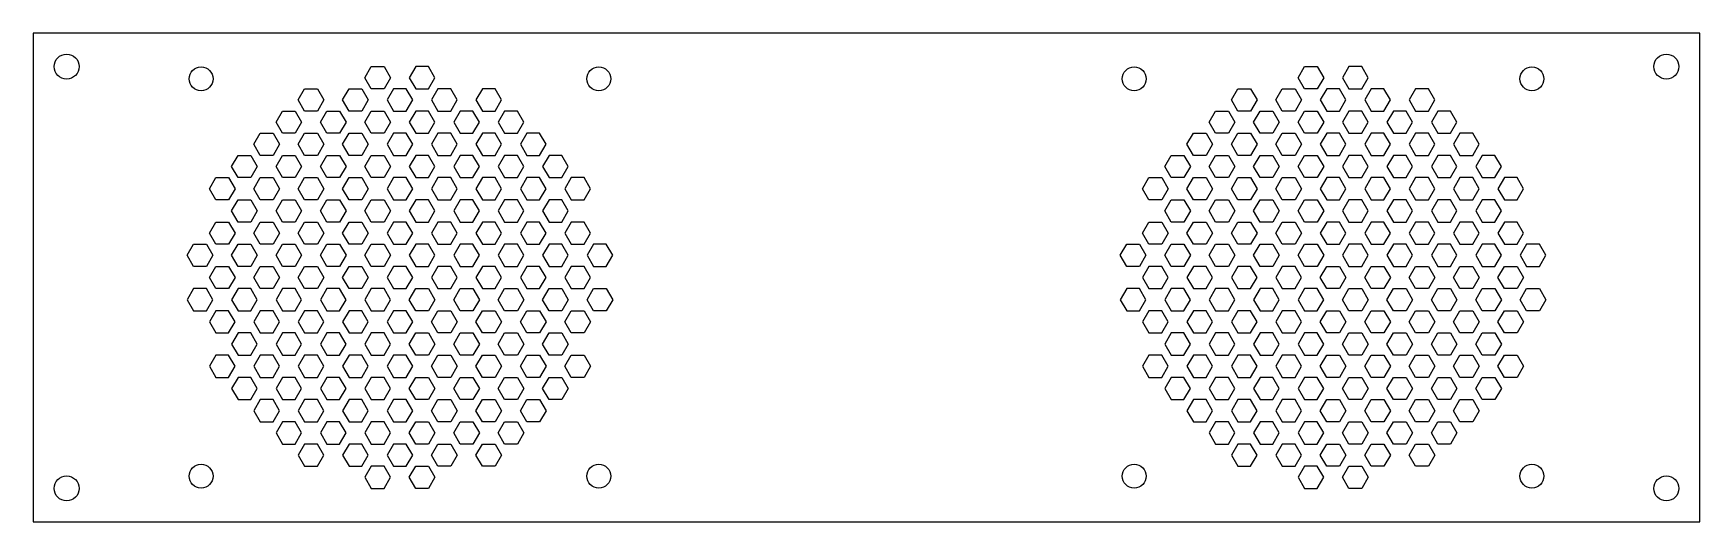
# Model space of a CAD drawing. Header units: millimetres. Extents: x 0 to 300, y 0 to 88.
import ezdxf

# ---------------------------------------------------------------- set-up
doc = ezdxf.new("R2010")
doc.units = ezdxf.units.MM

msp = doc.modelspace()

# ---------------------------------------------------------------- linework, layer by layer
at = {"color": 7, "linetype": 'Continuous', "lineweight": 25}
for p, q in [((0, 88), (0, 0)), ((300, 88), (0, 88)), ((300, 0), (300, 88)), ((59.69, 80), (60.85, 82)), ((60.85, 82), (63.15, 82)), ((63.15, 82), (64.31, 80)), ((68.85, 82), (67.69, 80)), ((71.15, 82), (68.85, 82)), ((72.31, 80), (71.15, 82)), ((227.69, 80), (228.85, 82)), ((228.85, 82), (231.15, 82)), ((231.15, 82), (232.31, 80)), ((236.85, 82), (235.69, 80)), ((239.15, 82), (236.85, 82)), ((240.31, 80), (239.15, 82)), ((47.69, 76), (48.85, 78)), ((48.85, 78), (51.15, 78)), ((51.15, 78), (52.31, 76)), ((55.69, 76), (56.85, 78)), ((56.85, 78), (59.15, 78)), ((59.15, 78), (60.31, 76)), ((60.85, 78), (59.69, 80)), ((63.15, 78), (60.85, 78)), ((64.31, 80), (63.15, 78)), ((64.85, 78), (63.69, 76)), ((67.15, 78), (64.85, 78)), ((68.31, 76), (67.15, 78)), ((67.69, 80), (68.85, 78)), ((68.85, 78), (71.15, 78)), ((71.15, 78), (72.31, 80)), ((72.85, 78), (71.69, 76)), ((75.15, 78), (72.85, 78)), ((76.31, 76), (75.15, 78)), ((80.85, 78), (79.69, 76)), ((83.15, 78), (80.85, 78)), ((84.31, 76), (83.15, 78)), ((215.69, 76), (216.85, 78)), ((216.85, 78), (219.15, 78)), ((219.15, 78), (220.31, 76)), ((223.69, 76), (224.85, 78)), ((224.85, 78), (227.15, 78)), ((227.15, 78), (228.31, 76)), ((228.85, 78), (227.69, 80)), ((231.15, 78), (228.85, 78)), ((232.31, 80), (231.15, 78)), ((232.85, 78), (231.69, 76)), ((235.15, 78), (232.85, 78)), ((236.31, 76), (235.15, 78)), ((235.69, 80), (236.85, 78)), ((236.85, 78), (239.15, 78)), ((239.15, 78), (240.31, 80)), ((240.85, 78), (239.69, 76)), ((243.15, 78), (240.85, 78)), ((244.31, 76), (243.15, 78)), ((248.85, 78), (247.69, 76)), ((251.15, 78), (248.85, 78)), ((252.31, 76), (251.15, 78)), ((48.85, 74), (47.69, 76)), ((52.31, 76), (51.15, 74)), ((56.85, 74), (55.69, 76)), ((60.31, 76), (59.15, 74)), ((63.69, 76), (64.85, 74)), ((67.15, 74), (68.31, 76)), ((71.69, 76), (72.85, 74)), ((75.15, 74), (76.31, 76)), ((79.69, 76), (80.85, 74)), ((83.15, 74), (84.31, 76)), ((216.85, 74), (215.69, 76)), ((220.31, 76), (219.15, 74)), ((224.85, 74), (223.69, 76)), ((228.31, 76), (227.15, 74)), ((231.69, 76), (232.85, 74)), ((235.15, 74), (236.31, 76)), ((239.69, 76), (240.85, 74)), ((243.15, 74), (244.31, 76)), ((247.69, 76), (248.85, 74)), ((251.15, 74), (252.31, 76)), ((43.69, 72), (44.85, 74)), ((44.85, 70), (43.69, 72)), ((44.85, 74), (47.15, 74)), ((47.15, 74), (48.31, 72)), ((48.31, 72), (47.15, 70)), ((51.15, 74), (48.85, 74)), ((51.69, 72), (52.85, 74)), ((52.85, 70), (51.69, 72)), ((52.85, 74), (55.15, 74)), ((55.15, 74), (56.31, 72)), ((56.31, 72), (55.15, 70)), ((59.15, 74), (56.85, 74)), ((59.69, 72), (60.85, 74)), ((60.85, 70), (59.69, 72)), ((60.85, 74), (63.15, 74)), ((63.15, 74), (64.31, 72)), ((64.31, 72), (63.15, 70)), ((64.85, 74), (67.15, 74)), ((68.85, 74), (67.69, 72)), ((67.69, 72), (68.85, 70)), ((71.15, 74), (68.85, 74)), ((72.31, 72), (71.15, 74)), ((71.15, 70), (72.31, 72)), ((72.85, 74), (75.15, 74)), ((76.85, 74), (75.69, 72)), ((75.69, 72), (76.85, 70)), ((79.15, 74), (76.85, 74)), ((80.31, 72), (79.15, 74)), ((79.15, 70), (80.31, 72)), ((80.85, 74), (83.15, 74)), ((84.85, 74), (83.69, 72)), ((83.69, 72), (84.85, 70)), ((87.15, 74), (84.85, 74)), ((88.31, 72), (87.15, 74)), ((87.15, 70), (88.31, 72)), ((211.69, 72), (212.85, 74)), ((212.85, 70), (211.69, 72)), ((212.85, 74), (215.15, 74)), ((215.15, 74), (216.31, 72)), ((216.31, 72), (215.15, 70)), ((219.15, 74), (216.85, 74)), ((219.69, 72), (220.85, 74)), ((220.85, 70), (219.69, 72)), ((220.85, 74), (223.15, 74)), ((223.15, 74), (224.31, 72)), ((224.31, 72), (223.15, 70)), ((227.15, 74), (224.85, 74)), ((227.69, 72), (228.85, 74)), ((228.85, 70), (227.69, 72)), ((228.85, 74), (231.15, 74)), ((231.15, 74), (232.31, 72)), ((232.31, 72), (231.15, 70)), ((232.85, 74), (235.15, 74)), ((236.85, 74), (235.69, 72)), ((235.69, 72), (236.85, 70)), ((239.15, 74), (236.85, 74)), ((240.31, 72), (239.15, 74)), ((239.15, 70), (240.31, 72)), ((240.85, 74), (243.15, 74)), ((244.85, 74), (243.69, 72)), ((243.69, 72), (244.85, 70)), ((247.15, 74), (244.85, 74)), ((248.31, 72), (247.15, 74)), ((247.15, 70), (248.31, 72)), ((248.85, 74), (251.15, 74)), ((252.85, 74), (251.69, 72)), ((251.69, 72), (252.85, 70)), ((255.15, 74), (252.85, 74)), ((256.31, 72), (255.15, 74)), ((255.15, 70), (256.31, 72)), ((39.69, 68), (40.85, 70)), ((40.85, 70), (43.15, 70)), ((43.15, 70), (44.31, 68)), ((47.15, 70), (44.85, 70)), ((47.69, 68), (48.85, 70)), ((48.85, 70), (51.15, 70)), ((51.15, 70), (52.31, 68)), ((55.15, 70), (52.85, 70)), ((55.69, 68), (56.85, 70)), ((56.85, 70), (59.15, 70)), ((59.15, 70), (60.31, 68)), ((63.15, 70), (60.85, 70)), ((64.85, 70), (63.69, 68)), ((67.15, 70), (64.85, 70)), ((68.31, 68), (67.15, 70)), ((68.85, 70), (71.15, 70)), ((72.85, 70), (71.69, 68)), ((75.15, 70), (72.85, 70)), ((76.31, 68), (75.15, 70)), ((76.85, 70), (79.15, 70)), ((80.85, 70), (79.69, 68)), ((83.15, 70), (80.85, 70)), ((84.31, 68), (83.15, 70)), ((84.85, 70), (87.15, 70)), ((88.85, 70), (87.69, 68)), ((91.15, 70), (88.85, 70)), ((92.31, 68), (91.15, 70)), ((207.69, 68), (208.85, 70)), ((208.85, 70), (211.15, 70)), ((211.15, 70), (212.31, 68)), ((215.15, 70), (212.85, 70)), ((215.69, 68), (216.85, 70)), ((216.85, 70), (219.15, 70)), ((219.15, 70), (220.31, 68)), ((223.15, 70), (220.85, 70)), ((223.69, 68), (224.85, 70)), ((224.85, 70), (227.15, 70)), ((227.15, 70), (228.31, 68)), ((231.15, 70), (228.85, 70)), ((232.85, 70), (231.69, 68)), ((235.15, 70), (232.85, 70)), ((236.31, 68), (235.15, 70)), ((236.85, 70), (239.15, 70)), ((240.85, 70), (239.69, 68)), ((243.15, 70), (240.85, 70)), ((244.31, 68), (243.15, 70)), ((244.85, 70), (247.15, 70)), ((248.85, 70), (247.69, 68)), ((251.15, 70), (248.85, 70)), ((252.31, 68), (251.15, 70)), ((252.85, 70), (255.15, 70)), ((256.85, 70), (255.69, 68)), ((259.15, 70), (256.85, 70)), ((260.31, 68), (259.15, 70)), ((35.69, 64), (36.85, 66)), ((36.85, 66), (39.15, 66)), ((39.15, 66), (40.31, 64)), ((40.85, 66), (39.69, 68)), ((43.15, 66), (40.85, 66)), ((44.31, 68), (43.15, 66)), ((43.69, 64), (44.85, 66)), ((44.85, 66), (47.15, 66)), ((47.15, 66), (48.31, 64)), ((48.85, 66), (47.69, 68)), ((51.15, 66), (48.85, 66)), ((52.31, 68), (51.15, 66)), ((51.69, 64), (52.85, 66)), ((52.85, 66), (55.15, 66)), ((55.15, 66), (56.31, 64)), ((56.85, 66), (55.69, 68)), ((59.15, 66), (56.85, 66)), ((60.31, 68), (59.15, 66)), ((59.69, 64), (60.85, 66)), ((60.85, 66), (63.15, 66)), ((63.15, 66), (64.31, 64)), ((63.69, 68), (64.85, 66)), ((64.85, 66), (67.15, 66)), ((67.15, 66), (68.31, 68)), ((68.85, 66), (67.69, 64)), ((71.15, 66), (68.85, 66)), ((72.31, 64), (71.15, 66)), ((71.69, 68), (72.85, 66)), ((72.85, 66), (75.15, 66)), ((75.15, 66), (76.31, 68)), ((76.85, 66), (75.69, 64)), ((79.15, 66), (76.85, 66)), ((80.31, 64), (79.15, 66)), ((79.69, 68), (80.85, 66)), ((80.85, 66), (83.15, 66)), ((83.15, 66), (84.31, 68)), ((84.85, 66), (83.69, 64)), ((87.15, 66), (84.85, 66)), ((88.31, 64), (87.15, 66)), ((87.69, 68), (88.85, 66)), ((88.85, 66), (91.15, 66)), ((91.15, 66), (92.31, 68)), ((92.85, 66), (91.69, 64)), ((95.15, 66), (92.85, 66)), ((96.31, 64), (95.15, 66)), ((203.69, 64), (204.85, 66)), ((204.85, 66), (207.15, 66)), ((207.15, 66), (208.31, 64)), ((208.85, 66), (207.69, 68)), ((211.15, 66), (208.85, 66)), ((212.31, 68), (211.15, 66)), ((211.69, 64), (212.85, 66)), ((212.85, 66), (215.15, 66)), ((215.15, 66), (216.31, 64)), ((216.85, 66), (215.69, 68)), ((219.15, 66), (216.85, 66)), ((220.31, 68), (219.15, 66)), ((219.69, 64), (220.85, 66)), ((220.85, 66), (223.15, 66)), ((223.15, 66), (224.31, 64)), ((224.85, 66), (223.69, 68)), ((227.15, 66), (224.85, 66)), ((228.31, 68), (227.15, 66)), ((227.69, 64), (228.85, 66)), ((228.85, 66), (231.15, 66)), ((231.15, 66), (232.31, 64)), ((231.69, 68), (232.85, 66)), ((232.85, 66), (235.15, 66)), ((235.15, 66), (236.31, 68)), ((236.85, 66), (235.69, 64)), ((239.15, 66), (236.85, 66)), ((240.31, 64), (239.15, 66)), ((239.69, 68), (240.85, 66)), ((240.85, 66), (243.15, 66)), ((243.15, 66), (244.31, 68)), ((244.85, 66), (243.69, 64)), ((247.15, 66), (244.85, 66)), ((248.31, 64), (247.15, 66)), ((247.69, 68), (248.85, 66)), ((248.85, 66), (251.15, 66)), ((251.15, 66), (252.31, 68)), ((252.85, 66), (251.69, 64)), ((255.15, 66), (252.85, 66)), ((256.31, 64), (255.15, 66)), ((255.69, 68), (256.85, 66)), ((256.85, 66), (259.15, 66)), ((259.15, 66), (260.31, 68)), ((260.85, 66), (259.69, 64)), ((263.15, 66), (260.85, 66)), ((264.31, 64), (263.15, 66)), ((36.85, 62), (35.69, 64)), ((40.31, 64), (39.15, 62)), ((44.85, 62), (43.69, 64)), ((48.31, 64), (47.15, 62)), ((52.85, 62), (51.69, 64)), ((56.31, 64), (55.15, 62)), ((60.85, 62), (59.69, 64)), ((64.31, 64), (63.15, 62)), ((67.69, 64), (68.85, 62)), ((71.15, 62), (72.31, 64)), ((75.69, 64), (76.85, 62)), ((79.15, 62), (80.31, 64)), ((83.69, 64), (84.85, 62)), ((87.15, 62), (88.31, 64)), ((91.69, 64), (92.85, 62)), ((95.15, 62), (96.31, 64)), ((204.85, 62), (203.69, 64)), ((208.31, 64), (207.15, 62)), ((212.85, 62), (211.69, 64)), ((216.31, 64), (215.15, 62)), ((220.85, 62), (219.69, 64)), ((224.31, 64), (223.15, 62)), ((228.85, 62), (227.69, 64)), ((232.31, 64), (231.15, 62)), ((235.69, 64), (236.85, 62)), ((239.15, 62), (240.31, 64)), ((243.69, 64), (244.85, 62)), ((247.15, 62), (248.31, 64)), ((251.69, 64), (252.85, 62)), ((255.15, 62), (256.31, 64)), ((259.69, 64), (260.85, 62)), ((263.15, 62), (264.31, 64)), ((31.69, 60), (32.85, 62)), ((32.85, 58), (31.69, 60)), ((32.85, 62), (35.15, 62)), ((35.15, 62), (36.31, 60)), ((36.31, 60), (35.15, 58)), ((39.15, 62), (36.85, 62)), ((39.69, 60), (40.85, 62)), ((40.85, 58), (39.69, 60)), ((40.85, 62), (43.15, 62)), ((43.15, 62), (44.31, 60)), ((44.31, 60), (43.15, 58)), ((47.15, 62), (44.85, 62)), ((47.69, 60), (48.85, 62)), ((48.85, 58), (47.69, 60)), ((48.85, 62), (51.15, 62)), ((51.15, 62), (52.31, 60)), ((52.31, 60), (51.15, 58)), ((55.15, 62), (52.85, 62)), ((55.69, 60), (56.85, 62)), ((56.85, 58), (55.69, 60)), ((56.85, 62), (59.15, 62)), ((59.15, 62), (60.31, 60)), ((60.31, 60), (59.15, 58)), ((63.15, 62), (60.85, 62)), ((64.85, 62), (63.69, 60)), ((63.69, 60), (64.85, 58)), ((67.15, 62), (64.85, 62)), ((68.31, 60), (67.15, 62)), ((67.15, 58), (68.31, 60)), ((68.85, 62), (71.15, 62)), ((72.85, 62), (71.69, 60)), ((71.69, 60), (72.85, 58)), ((75.15, 62), (72.85, 62)), ((76.31, 60), (75.15, 62)), ((75.15, 58), (76.31, 60)), ((76.85, 62), (79.15, 62)), ((80.85, 62), (79.69, 60)), ((79.69, 60), (80.85, 58)), ((83.15, 62), (80.85, 62)), ((84.31, 60), (83.15, 62)), ((83.15, 58), (84.31, 60)), ((84.85, 62), (87.15, 62)), ((88.85, 62), (87.69, 60)), ((87.69, 60), (88.85, 58)), ((91.15, 62), (88.85, 62)), ((92.31, 60), (91.15, 62)), ((91.15, 58), (92.31, 60)), ((92.85, 62), (95.15, 62)), ((96.85, 62), (95.69, 60)), ((95.69, 60), (96.85, 58)), ((99.15, 62), (96.85, 62)), ((100.31, 60), (99.15, 62)), ((99.15, 58), (100.31, 60)), ((199.69, 60), (200.85, 62)), ((200.85, 58), (199.69, 60)), ((200.85, 62), (203.15, 62)), ((203.15, 62), (204.31, 60)), ((204.31, 60), (203.15, 58)), ((207.15, 62), (204.85, 62)), ((207.69, 60), (208.85, 62)), ((208.85, 58), (207.69, 60)), ((208.85, 62), (211.15, 62)), ((211.15, 62), (212.31, 60)), ((212.31, 60), (211.15, 58)), ((215.15, 62), (212.85, 62)), ((215.69, 60), (216.85, 62)), ((216.85, 58), (215.69, 60)), ((216.85, 62), (219.15, 62)), ((219.15, 62), (220.31, 60)), ((220.31, 60), (219.15, 58)), ((223.15, 62), (220.85, 62)), ((223.69, 60), (224.85, 62)), ((224.85, 58), (223.69, 60)), ((224.85, 62), (227.15, 62)), ((227.15, 62), (228.31, 60)), ((228.31, 60), (227.15, 58)), ((231.15, 62), (228.85, 62)), ((232.85, 62), (231.69, 60)), ((231.69, 60), (232.85, 58)), ((235.15, 62), (232.85, 62)), ((236.31, 60), (235.15, 62)), ((235.15, 58), (236.31, 60)), ((236.85, 62), (239.15, 62)), ((240.85, 62), (239.69, 60)), ((239.69, 60), (240.85, 58)), ((243.15, 62), (240.85, 62)), ((244.31, 60), (243.15, 62)), ((243.15, 58), (244.31, 60)), ((244.85, 62), (247.15, 62)), ((248.85, 62), (247.69, 60)), ((247.69, 60), (248.85, 58)), ((251.15, 62), (248.85, 62)), ((252.31, 60), (251.15, 62)), ((251.15, 58), (252.31, 60)), ((252.85, 62), (255.15, 62)), ((256.85, 62), (255.69, 60)), ((255.69, 60), (256.85, 58)), ((259.15, 62), (256.85, 62)), ((260.31, 60), (259.15, 62)), ((259.15, 58), (260.31, 60)), ((260.85, 62), (263.15, 62)), ((264.85, 62), (263.69, 60)), ((263.69, 60), (264.85, 58)), ((267.15, 62), (264.85, 62)), ((268.31, 60), (267.15, 62)), ((267.15, 58), (268.31, 60)), ((35.15, 58), (32.85, 58)), ((35.69, 56), (36.85, 58)), ((36.85, 58), (39.15, 58)), ((39.15, 58), (40.31, 56)), ((43.15, 58), (40.85, 58)), ((43.69, 56), (44.85, 58)), ((44.85, 58), (47.15, 58)), ((47.15, 58), (48.31, 56)), ((51.15, 58), (48.85, 58)), ((51.69, 56), (52.85, 58)), ((52.85, 58), (55.15, 58)), ((55.15, 58), (56.31, 56)), ((59.15, 58), (56.85, 58)), ((59.69, 56), (60.85, 58)), ((60.85, 58), (63.15, 58)), ((63.15, 58), (64.31, 56)), ((64.85, 58), (67.15, 58)), ((68.85, 58), (67.69, 56)), ((71.15, 58), (68.85, 58)), ((72.31, 56), (71.15, 58)), ((72.85, 58), (75.15, 58)), ((76.85, 58), (75.69, 56)), ((79.15, 58), (76.85, 58)), ((80.31, 56), (79.15, 58)), ((80.85, 58), (83.15, 58)), ((84.85, 58), (83.69, 56)), ((87.15, 58), (84.85, 58)), ((88.31, 56), (87.15, 58)), ((88.85, 58), (91.15, 58)), ((92.85, 58), (91.69, 56)), ((95.15, 58), (92.85, 58)), ((96.31, 56), (95.15, 58)), ((96.85, 58), (99.15, 58)), ((203.15, 58), (200.85, 58)), ((203.69, 56), (204.85, 58)), ((204.85, 58), (207.15, 58)), ((207.15, 58), (208.31, 56)), ((211.15, 58), (208.85, 58)), ((211.69, 56), (212.85, 58)), ((212.85, 58), (215.15, 58)), ((215.15, 58), (216.31, 56)), ((219.15, 58), (216.85, 58)), ((219.69, 56), (220.85, 58)), ((220.85, 58), (223.15, 58)), ((223.15, 58), (224.31, 56)), ((227.15, 58), (224.85, 58)), ((227.69, 56), (228.85, 58)), ((228.85, 58), (231.15, 58)), ((231.15, 58), (232.31, 56)), ((232.85, 58), (235.15, 58)), ((236.85, 58), (235.69, 56)), ((239.15, 58), (236.85, 58)), ((240.31, 56), (239.15, 58)), ((240.85, 58), (243.15, 58)), ((244.85, 58), (243.69, 56)), ((247.15, 58), (244.85, 58)), ((248.31, 56), (247.15, 58)), ((248.85, 58), (251.15, 58)), ((252.85, 58), (251.69, 56)), ((255.15, 58), (252.85, 58)), ((256.31, 56), (255.15, 58)), ((256.85, 58), (259.15, 58)), ((260.85, 58), (259.69, 56)), ((263.15, 58), (260.85, 58)), ((264.31, 56), (263.15, 58)), ((264.85, 58), (267.15, 58)), ((31.69, 52), (32.85, 54)), ((32.85, 54), (35.15, 54)), ((35.15, 54), (36.31, 52)), ((36.85, 54), (35.69, 56)), ((39.15, 54), (36.85, 54)), ((40.31, 56), (39.15, 54)), ((39.69, 52), (40.85, 54)), ((40.85, 54), (43.15, 54)), ((43.15, 54), (44.31, 52)), ((44.85, 54), (43.69, 56)), ((47.15, 54), (44.85, 54)), ((48.31, 56), (47.15, 54)), ((47.69, 52), (48.85, 54)), ((48.85, 54), (51.15, 54)), ((51.15, 54), (52.31, 52)), ((52.85, 54), (51.69, 56)), ((55.15, 54), (52.85, 54)), ((56.31, 56), (55.15, 54)), ((55.69, 52), (56.85, 54)), ((56.85, 54), (59.15, 54)), ((59.15, 54), (60.31, 52)), ((60.85, 54), (59.69, 56)), ((63.15, 54), (60.85, 54)), ((64.31, 56), (63.15, 54)), ((64.85, 54), (63.69, 52)), ((67.15, 54), (64.85, 54)), ((68.31, 52), (67.15, 54)), ((67.69, 56), (68.85, 54)), ((68.85, 54), (71.15, 54)), ((71.15, 54), (72.31, 56)), ((72.85, 54), (71.69, 52)), ((75.15, 54), (72.85, 54)), ((76.31, 52), (75.15, 54)), ((75.69, 56), (76.85, 54)), ((76.85, 54), (79.15, 54)), ((79.15, 54), (80.31, 56)), ((80.85, 54), (79.69, 52)), ((83.15, 54), (80.85, 54)), ((84.31, 52), (83.15, 54)), ((83.69, 56), (84.85, 54)), ((84.85, 54), (87.15, 54)), ((87.15, 54), (88.31, 56)), ((88.85, 54), (87.69, 52)), ((91.15, 54), (88.85, 54)), ((92.31, 52), (91.15, 54)), ((91.69, 56), (92.85, 54)), ((92.85, 54), (95.15, 54)), ((95.15, 54), (96.31, 56)), ((96.85, 54), (95.69, 52)), ((99.15, 54), (96.85, 54)), ((100.31, 52), (99.15, 54)), ((199.69, 52), (200.85, 54)), ((200.85, 54), (203.15, 54)), ((203.15, 54), (204.31, 52)), ((204.85, 54), (203.69, 56)), ((207.15, 54), (204.85, 54)), ((208.31, 56), (207.15, 54)), ((207.69, 52), (208.85, 54)), ((208.85, 54), (211.15, 54)), ((211.15, 54), (212.31, 52)), ((212.85, 54), (211.69, 56)), ((215.15, 54), (212.85, 54)), ((216.31, 56), (215.15, 54)), ((215.69, 52), (216.85, 54)), ((216.85, 54), (219.15, 54)), ((219.15, 54), (220.31, 52)), ((220.85, 54), (219.69, 56)), ((223.15, 54), (220.85, 54)), ((224.31, 56), (223.15, 54)), ((223.69, 52), (224.85, 54)), ((224.85, 54), (227.15, 54)), ((227.15, 54), (228.31, 52)), ((228.85, 54), (227.69, 56)), ((231.15, 54), (228.85, 54)), ((232.31, 56), (231.15, 54)), ((232.85, 54), (231.69, 52)), ((235.15, 54), (232.85, 54)), ((236.31, 52), (235.15, 54)), ((235.69, 56), (236.85, 54)), ((236.85, 54), (239.15, 54)), ((239.15, 54), (240.31, 56)), ((240.85, 54), (239.69, 52)), ((243.15, 54), (240.85, 54)), ((244.31, 52), (243.15, 54)), ((243.69, 56), (244.85, 54)), ((244.85, 54), (247.15, 54)), ((247.15, 54), (248.31, 56)), ((248.85, 54), (247.69, 52)), ((251.15, 54), (248.85, 54)), ((252.31, 52), (251.15, 54)), ((251.69, 56), (252.85, 54)), ((252.85, 54), (255.15, 54)), ((255.15, 54), (256.31, 56)), ((256.85, 54), (255.69, 52)), ((259.15, 54), (256.85, 54)), ((260.31, 52), (259.15, 54)), ((259.69, 56), (260.85, 54)), ((260.85, 54), (263.15, 54)), ((263.15, 54), (264.31, 56)), ((264.85, 54), (263.69, 52)), ((267.15, 54), (264.85, 54)), ((268.31, 52), (267.15, 54)), ((32.85, 50), (31.69, 52)), ((36.31, 52), (35.15, 50)), ((40.85, 50), (39.69, 52)), ((44.31, 52), (43.15, 50)), ((48.85, 50), (47.69, 52)), ((52.31, 52), (51.15, 50)), ((56.85, 50), (55.69, 52)), ((60.31, 52), (59.15, 50)), ((63.69, 52), (64.85, 50)), ((67.15, 50), (68.31, 52)), ((71.69, 52), (72.85, 50)), ((75.15, 50), (76.31, 52)), ((79.69, 52), (80.85, 50)), ((83.15, 50), (84.31, 52)), ((87.69, 52), (88.85, 50)), ((91.15, 50), (92.31, 52)), ((95.69, 52), (96.85, 50)), ((99.15, 50), (100.31, 52)), ((200.85, 50), (199.69, 52)), ((204.31, 52), (203.15, 50)), ((208.85, 50), (207.69, 52)), ((212.31, 52), (211.15, 50)), ((216.85, 50), (215.69, 52)), ((220.31, 52), (219.15, 50)), ((224.85, 50), (223.69, 52)), ((228.31, 52), (227.15, 50)), ((231.69, 52), (232.85, 50)), ((235.15, 50), (236.31, 52)), ((239.69, 52), (240.85, 50)), ((243.15, 50), (244.31, 52)), ((247.69, 52), (248.85, 50)), ((251.15, 50), (252.31, 52)), ((255.69, 52), (256.85, 50)), ((259.15, 50), (260.31, 52)), ((263.69, 52), (264.85, 50)), ((267.15, 50), (268.31, 52)), ((27.69, 48), (28.85, 50)), ((28.85, 46), (27.69, 48)), ((28.85, 50), (31.15, 50)), ((31.15, 50), (32.31, 48)), ((32.31, 48), (31.15, 46)), ((35.15, 50), (32.85, 50)), ((35.69, 48), (36.85, 50)), ((36.85, 46), (35.69, 48)), ((36.85, 50), (39.15, 50)), ((39.15, 50), (40.31, 48)), ((40.31, 48), (39.15, 46)), ((43.15, 50), (40.85, 50)), ((43.69, 48), (44.85, 50)), ((44.85, 46), (43.69, 48)), ((44.85, 50), (47.15, 50)), ((47.15, 50), (48.31, 48)), ((48.31, 48), (47.15, 46)), ((51.15, 50), (48.85, 50)), ((51.69, 48), (52.85, 50)), ((52.85, 46), (51.69, 48)), ((52.85, 50), (55.15, 50)), ((55.15, 50), (56.31, 48)), ((56.31, 48), (55.15, 46)), ((59.15, 50), (56.85, 50)), ((59.69, 48), (60.85, 50)), ((60.85, 46), (59.69, 48)), ((60.85, 50), (63.15, 50)), ((63.15, 50), (64.31, 48)), ((64.31, 48), (63.15, 46)), ((64.85, 50), (67.15, 50)), ((68.85, 50), (67.69, 48)), ((67.69, 48), (68.85, 46)), ((71.15, 50), (68.85, 50)), ((72.31, 48), (71.15, 50)), ((71.15, 46), (72.31, 48)), ((72.85, 50), (75.15, 50)), ((76.85, 50), (75.69, 48)), ((75.69, 48), (76.85, 46)), ((79.15, 50), (76.85, 50)), ((80.31, 48), (79.15, 50)), ((79.15, 46), (80.31, 48)), ((80.85, 50), (83.15, 50)), ((84.85, 50), (83.69, 48)), ((83.69, 48), (84.85, 46)), ((87.15, 50), (84.85, 50)), ((88.31, 48), (87.15, 50)), ((87.15, 46), (88.31, 48)), ((88.85, 50), (91.15, 50)), ((92.85, 50), (91.69, 48)), ((91.69, 48), (92.85, 46)), ((95.15, 50), (92.85, 50)), ((96.31, 48), (95.15, 50)), ((95.15, 46), (96.31, 48)), ((96.85, 50), (99.15, 50)), ((100.85, 50), (99.69, 48)), ((99.69, 48), (100.85, 46)), ((103.15, 50), (100.85, 50)), ((104.31, 48), (103.15, 50)), ((103.15, 46), (104.31, 48)), ((195.69, 48), (196.85, 50)), ((196.85, 46), (195.69, 48)), ((196.85, 50), (199.15, 50)), ((199.15, 50), (200.31, 48)), ((200.31, 48), (199.15, 46)), ((203.15, 50), (200.85, 50)), ((203.69, 48), (204.85, 50)), ((204.85, 46), (203.69, 48)), ((204.85, 50), (207.15, 50)), ((207.15, 50), (208.31, 48)), ((208.31, 48), (207.15, 46)), ((211.15, 50), (208.85, 50)), ((211.69, 48), (212.85, 50)), ((212.85, 46), (211.69, 48)), ((212.85, 50), (215.15, 50)), ((215.15, 50), (216.31, 48)), ((216.31, 48), (215.15, 46)), ((219.15, 50), (216.85, 50)), ((219.69, 48), (220.85, 50)), ((220.85, 46), (219.69, 48)), ((220.85, 50), (223.15, 50)), ((223.15, 50), (224.31, 48)), ((224.31, 48), (223.15, 46)), ((227.15, 50), (224.85, 50)), ((227.69, 48), (228.85, 50)), ((228.85, 46), (227.69, 48)), ((228.85, 50), (231.15, 50)), ((231.15, 50), (232.31, 48)), ((232.31, 48), (231.15, 46)), ((232.85, 50), (235.15, 50)), ((236.85, 50), (235.69, 48)), ((235.69, 48), (236.85, 46)), ((239.15, 50), (236.85, 50)), ((240.31, 48), (239.15, 50)), ((239.15, 46), (240.31, 48)), ((240.85, 50), (243.15, 50)), ((244.85, 50), (243.69, 48)), ((243.69, 48), (244.85, 46)), ((247.15, 50), (244.85, 50)), ((248.31, 48), (247.15, 50)), ((247.15, 46), (248.31, 48)), ((248.85, 50), (251.15, 50)), ((252.85, 50), (251.69, 48)), ((251.69, 48), (252.85, 46)), ((255.15, 50), (252.85, 50)), ((256.31, 48), (255.15, 50)), ((255.15, 46), (256.31, 48)), ((256.85, 50), (259.15, 50)), ((260.85, 50), (259.69, 48)), ((259.69, 48), (260.85, 46)), ((263.15, 50), (260.85, 50)), ((264.31, 48), (263.15, 50)), ((263.15, 46), (264.31, 48)), ((264.85, 50), (267.15, 50)), ((268.85, 50), (267.69, 48)), ((267.69, 48), (268.85, 46)), ((271.15, 50), (268.85, 50)), ((272.31, 48), (271.15, 50)), ((271.15, 46), (272.31, 48)), ((31.15, 46), (28.85, 46)), ((31.69, 44), (32.85, 46)), ((32.85, 46), (35.15, 46)), ((35.15, 46), (36.31, 44)), ((39.15, 46), (36.85, 46)), ((39.69, 44), (40.85, 46)), ((40.85, 46), (43.15, 46)), ((43.15, 46), (44.31, 44)), ((47.15, 46), (44.85, 46)), ((47.69, 44), (48.85, 46)), ((48.85, 46), (51.15, 46)), ((51.15, 46), (52.31, 44)), ((55.15, 46), (52.85, 46)), ((55.69, 44), (56.85, 46)), ((56.85, 46), (59.15, 46)), ((59.15, 46), (60.31, 44)), ((63.15, 46), (60.85, 46)), ((64.85, 46), (63.69, 44)), ((67.15, 46), (64.85, 46)), ((68.31, 44), (67.15, 46)), ((68.85, 46), (71.15, 46)), ((72.85, 46), (71.69, 44)), ((75.15, 46), (72.85, 46)), ((76.31, 44), (75.15, 46)), ((76.85, 46), (79.15, 46)), ((80.85, 46), (79.69, 44)), ((83.15, 46), (80.85, 46)), ((84.31, 44), (83.15, 46)), ((84.85, 46), (87.15, 46)), ((88.85, 46), (87.69, 44)), ((91.15, 46), (88.85, 46)), ((92.31, 44), (91.15, 46)), ((92.85, 46), (95.15, 46)), ((96.85, 46), (95.69, 44)), ((99.15, 46), (96.85, 46)), ((100.31, 44), (99.15, 46)), ((100.85, 46), (103.15, 46)), ((199.15, 46), (196.85, 46)), ((200.85, 46), (199.69, 44)), ((203.15, 46), (200.85, 46)), ((204.31, 44), (203.15, 46)), ((207.15, 46), (204.85, 46)), ((208.85, 46), (207.69, 44)), ((211.15, 46), (208.85, 46)), ((212.31, 44), (211.15, 46)), ((215.15, 46), (212.85, 46)), ((216.85, 46), (215.69, 44)), ((219.15, 46), (216.85, 46)), ((220.31, 44), (219.15, 46)), ((223.15, 46), (220.85, 46)), ((224.85, 46), (223.69, 44)), ((227.15, 46), (224.85, 46)), ((228.31, 44), (227.15, 46)), ((231.15, 46), (228.85, 46)), ((231.69, 44), (232.85, 46)), ((232.85, 46), (235.15, 46)), ((235.15, 46), (236.31, 44)), ((236.85, 46), (239.15, 46)), ((239.69, 44), (240.85, 46)), ((240.85, 46), (243.15, 46)), ((243.15, 46), (244.31, 44)), ((244.85, 46), (247.15, 46)), ((247.69, 44), (248.85, 46)), ((248.85, 46), (251.15, 46)), ((251.15, 46), (252.31, 44)), ((252.85, 46), (255.15, 46)), ((255.69, 44), (256.85, 46)), ((256.85, 46), (259.15, 46)), ((259.15, 46), (260.31, 44)), ((260.85, 46), (263.15, 46)), ((263.69, 44), (264.85, 46)), ((264.85, 46), (267.15, 46)), ((267.15, 46), (268.31, 44)), ((268.85, 46), (271.15, 46)), ((28.85, 42), (27.69, 40)), ((31.15, 42), (28.85, 42)), ((32.31, 40), (31.15, 42)), ((32.85, 42), (31.69, 44)), ((35.15, 42), (32.85, 42)), ((36.31, 44), (35.15, 42)), ((36.85, 42), (35.69, 40)), ((39.15, 42), (36.85, 42)), ((40.31, 40), (39.15, 42)), ((40.85, 42), (39.69, 44)), ((43.15, 42), (40.85, 42)), ((44.31, 44), (43.15, 42)), ((44.85, 42), (43.69, 40)), ((47.15, 42), (44.85, 42)), ((48.31, 40), (47.15, 42)), ((48.85, 42), (47.69, 44)), ((51.15, 42), (48.85, 42)), ((52.31, 44), (51.15, 42)), ((52.85, 42), (51.69, 40)), ((55.15, 42), (52.85, 42)), ((56.31, 40), (55.15, 42)), ((56.85, 42), (55.69, 44)), ((59.15, 42), (56.85, 42)), ((60.31, 44), (59.15, 42)), ((60.85, 42), (59.69, 40)), ((63.15, 42), (60.85, 42)), ((64.31, 40), (63.15, 42)), ((63.69, 44), (64.85, 42)), ((64.85, 42), (67.15, 42)), ((67.15, 42), (68.31, 44)), ((67.69, 40), (68.85, 42)), ((68.85, 42), (71.15, 42)), ((71.15, 42), (72.31, 40)), ((71.69, 44), (72.85, 42)), ((72.85, 42), (75.15, 42)), ((75.15, 42), (76.31, 44)), ((75.69, 40), (76.85, 42)), ((76.85, 42), (79.15, 42)), ((79.15, 42), (80.31, 40)), ((79.69, 44), (80.85, 42)), ((80.85, 42), (83.15, 42)), ((83.15, 42), (84.31, 44)), ((83.69, 40), (84.85, 42)), ((84.85, 42), (87.15, 42)), ((87.15, 42), (88.31, 40)), ((87.69, 44), (88.85, 42)), ((88.85, 42), (91.15, 42)), ((91.15, 42), (92.31, 44)), ((91.69, 40), (92.85, 42)), ((92.85, 42), (95.15, 42)), ((95.15, 42), (96.31, 40)), ((95.69, 44), (96.85, 42)), ((96.85, 42), (99.15, 42)), ((99.15, 42), (100.31, 44)), ((99.69, 40), (100.85, 42)), ((100.85, 42), (103.15, 42)), ((103.15, 42), (104.31, 40)), ((196.85, 42), (195.69, 40)), ((199.15, 42), (196.85, 42)), ((200.31, 40), (199.15, 42)), ((199.69, 44), (200.85, 42)), ((200.85, 42), (203.15, 42)), ((203.15, 42), (204.31, 44)), ((204.85, 42), (203.69, 40)), ((207.15, 42), (204.85, 42)), ((208.31, 40), (207.15, 42)), ((207.69, 44), (208.85, 42)), ((208.85, 42), (211.15, 42)), ((211.15, 42), (212.31, 44)), ((212.85, 42), (211.69, 40)), ((215.15, 42), (212.85, 42)), ((216.31, 40), (215.15, 42)), ((215.69, 44), (216.85, 42)), ((216.85, 42), (219.15, 42)), ((219.15, 42), (220.31, 44)), ((220.85, 42), (219.69, 40)), ((223.15, 42), (220.85, 42)), ((224.31, 40), (223.15, 42)), ((223.69, 44), (224.85, 42)), ((224.85, 42), (227.15, 42)), ((227.15, 42), (228.31, 44)), ((228.85, 42), (227.69, 40)), ((231.15, 42), (228.85, 42)), ((232.31, 40), (231.15, 42)), ((232.85, 42), (231.69, 44)), ((235.15, 42), (232.85, 42)), ((236.31, 44), (235.15, 42)), ((235.69, 40), (236.85, 42)), ((236.85, 42), (239.15, 42)), ((239.15, 42), (240.31, 40)), ((240.85, 42), (239.69, 44)), ((243.15, 42), (240.85, 42)), ((244.31, 44), (243.15, 42)), ((243.69, 40), (244.85, 42)), ((244.85, 42), (247.15, 42)), ((247.15, 42), (248.31, 40)), ((248.85, 42), (247.69, 44)), ((251.15, 42), (248.85, 42)), ((252.31, 44), (251.15, 42)), ((251.69, 40), (252.85, 42)), ((252.85, 42), (255.15, 42)), ((255.15, 42), (256.31, 40)), ((256.85, 42), (255.69, 44)), ((259.15, 42), (256.85, 42)), ((260.31, 44), (259.15, 42)), ((259.69, 40), (260.85, 42)), ((260.85, 42), (263.15, 42)), ((263.15, 42), (264.31, 40)), ((264.85, 42), (263.69, 44)), ((267.15, 42), (264.85, 42)), ((268.31, 44), (267.15, 42)), ((267.69, 40), (268.85, 42)), ((268.85, 42), (271.15, 42)), ((271.15, 42), (272.31, 40)), ((27.69, 40), (28.85, 38)), ((31.15, 38), (32.31, 40)), ((35.69, 40), (36.85, 38)), ((39.15, 38), (40.31, 40)), ((43.69, 40), (44.85, 38)), ((47.15, 38), (48.31, 40)), ((51.69, 40), (52.85, 38)), ((55.15, 38), (56.31, 40)), ((59.69, 40), (60.85, 38)), ((63.15, 38), (64.31, 40)), ((68.85, 38), (67.69, 40)), ((72.31, 40), (71.15, 38)), ((76.85, 38), (75.69, 40)), ((80.31, 40), (79.15, 38)), ((84.85, 38), (83.69, 40)), ((88.31, 40), (87.15, 38)), ((92.85, 38), (91.69, 40)), ((96.31, 40), (95.15, 38)), ((100.85, 38), (99.69, 40)), ((104.31, 40), (103.15, 38)), ((195.69, 40), (196.85, 38)), ((199.15, 38), (200.31, 40)), ((203.69, 40), (204.85, 38)), ((207.15, 38), (208.31, 40)), ((211.69, 40), (212.85, 38)), ((215.15, 38), (216.31, 40)), ((219.69, 40), (220.85, 38)), ((223.15, 38), (224.31, 40)), ((227.69, 40), (228.85, 38)), ((231.15, 38), (232.31, 40)), ((236.85, 38), (235.69, 40)), ((240.31, 40), (239.15, 38)), ((244.85, 38), (243.69, 40)), ((248.31, 40), (247.15, 38)), ((252.85, 38), (251.69, 40)), ((256.31, 40), (255.15, 38)), ((260.85, 38), (259.69, 40)), ((264.31, 40), (263.15, 38)), ((268.85, 38), (267.69, 40)), ((272.31, 40), (271.15, 38)), ((28.85, 38), (31.15, 38)), ((32.85, 38), (31.69, 36)), ((31.69, 36), (32.85, 34)), ((35.15, 38), (32.85, 38)), ((36.31, 36), (35.15, 38)), ((35.15, 34), (36.31, 36)), ((36.85, 38), (39.15, 38)), ((40.85, 38), (39.69, 36)), ((39.69, 36), (40.85, 34)), ((43.15, 38), (40.85, 38)), ((44.31, 36), (43.15, 38)), ((43.15, 34), (44.31, 36)), ((44.85, 38), (47.15, 38)), ((48.85, 38), (47.69, 36)), ((47.69, 36), (48.85, 34)), ((51.15, 38), (48.85, 38)), ((52.31, 36), (51.15, 38)), ((51.15, 34), (52.31, 36)), ((52.85, 38), (55.15, 38)), ((56.85, 38), (55.69, 36)), ((55.69, 36), (56.85, 34)), ((59.15, 38), (56.85, 38)), ((60.31, 36), (59.15, 38)), ((59.15, 34), (60.31, 36)), ((60.85, 38), (63.15, 38)), ((64.85, 38), (63.69, 36)), ((63.69, 36), (64.85, 34)), ((67.15, 38), (64.85, 38)), ((68.31, 36), (67.15, 38)), ((67.15, 34), (68.31, 36)), ((71.15, 38), (68.85, 38)), ((71.69, 36), (72.85, 38)), ((72.85, 34), (71.69, 36)), ((72.85, 38), (75.15, 38)), ((75.15, 38), (76.31, 36)), ((76.31, 36), (75.15, 34)), ((79.15, 38), (76.85, 38)), ((79.69, 36), (80.85, 38)), ((80.85, 34), (79.69, 36)), ((80.85, 38), (83.15, 38)), ((83.15, 38), (84.31, 36)), ((84.31, 36), (83.15, 34)), ((87.15, 38), (84.85, 38)), ((87.69, 36), (88.85, 38)), ((88.85, 34), (87.69, 36)), ((88.85, 38), (91.15, 38)), ((91.15, 38), (92.31, 36)), ((92.31, 36), (91.15, 34)), ((95.15, 38), (92.85, 38)), ((95.69, 36), (96.85, 38)), ((96.85, 34), (95.69, 36)), ((96.85, 38), (99.15, 38)), ((99.15, 38), (100.31, 36)), ((100.31, 36), (99.15, 34)), ((103.15, 38), (100.85, 38)), ((196.85, 38), (199.15, 38)), ((200.85, 38), (199.69, 36)), ((199.69, 36), (200.85, 34)), ((203.15, 38), (200.85, 38)), ((204.31, 36), (203.15, 38)), ((203.15, 34), (204.31, 36)), ((204.85, 38), (207.15, 38)), ((208.85, 38), (207.69, 36)), ((207.69, 36), (208.85, 34)), ((211.15, 38), (208.85, 38)), ((212.31, 36), (211.15, 38)), ((211.15, 34), (212.31, 36)), ((212.85, 38), (215.15, 38)), ((216.85, 38), (215.69, 36)), ((215.69, 36), (216.85, 34)), ((219.15, 38), (216.85, 38)), ((220.31, 36), (219.15, 38)), ((219.15, 34), (220.31, 36)), ((220.85, 38), (223.15, 38)), ((224.85, 38), (223.69, 36)), ((223.69, 36), (224.85, 34)), ((227.15, 38), (224.85, 38)), ((228.31, 36), (227.15, 38)), ((227.15, 34), (228.31, 36)), ((228.85, 38), (231.15, 38)), ((231.69, 36), (232.85, 38)), ((232.85, 34), (231.69, 36)), ((232.85, 38), (235.15, 38)), ((235.15, 38), (236.31, 36)), ((236.31, 36), (235.15, 34)), ((239.15, 38), (236.85, 38)), ((239.69, 36), (240.85, 38)), ((240.85, 34), (239.69, 36)), ((240.85, 38), (243.15, 38)), ((243.15, 38), (244.31, 36)), ((244.31, 36), (243.15, 34)), ((247.15, 38), (244.85, 38)), ((247.69, 36), (248.85, 38)), ((248.85, 34), (247.69, 36)), ((248.85, 38), (251.15, 38)), ((251.15, 38), (252.31, 36)), ((252.31, 36), (251.15, 34)), ((255.15, 38), (252.85, 38)), ((255.69, 36), (256.85, 38)), ((256.85, 34), (255.69, 36)), ((256.85, 38), (259.15, 38)), ((259.15, 38), (260.31, 36)), ((260.31, 36), (259.15, 34)), ((263.15, 38), (260.85, 38)), ((263.69, 36), (264.85, 38)), ((264.85, 34), (263.69, 36)), ((264.85, 38), (267.15, 38)), ((267.15, 38), (268.31, 36)), ((268.31, 36), (267.15, 34)), ((271.15, 38), (268.85, 38)), ((32.85, 34), (35.15, 34)), ((36.85, 34), (35.69, 32)), ((39.15, 34), (36.85, 34)), ((40.31, 32), (39.15, 34)), ((40.85, 34), (43.15, 34)), ((44.85, 34), (43.69, 32)), ((47.15, 34), (44.85, 34)), ((48.31, 32), (47.15, 34)), ((48.85, 34), (51.15, 34)), ((52.85, 34), (51.69, 32)), ((55.15, 34), (52.85, 34)), ((56.31, 32), (55.15, 34)), ((56.85, 34), (59.15, 34)), ((60.85, 34), (59.69, 32)), ((63.15, 34), (60.85, 34)), ((64.31, 32), (63.15, 34)), ((64.85, 34), (67.15, 34)), ((67.69, 32), (68.85, 34)), ((68.85, 34), (71.15, 34)), ((71.15, 34), (72.31, 32)), ((75.15, 34), (72.85, 34)), ((75.69, 32), (76.85, 34)), ((76.85, 34), (79.15, 34)), ((79.15, 34), (80.31, 32)), ((83.15, 34), (80.85, 34)), ((83.69, 32), (84.85, 34)), ((84.85, 34), (87.15, 34)), ((87.15, 34), (88.31, 32)), ((91.15, 34), (88.85, 34)), ((91.69, 32), (92.85, 34)), ((92.85, 34), (95.15, 34)), ((95.15, 34), (96.31, 32)), ((99.15, 34), (96.85, 34)), ((200.85, 34), (203.15, 34)), ((204.85, 34), (203.69, 32)), ((207.15, 34), (204.85, 34)), ((208.31, 32), (207.15, 34)), ((208.85, 34), (211.15, 34)), ((212.85, 34), (211.69, 32)), ((215.15, 34), (212.85, 34)), ((216.31, 32), (215.15, 34)), ((216.85, 34), (219.15, 34)), ((220.85, 34), (219.69, 32)), ((223.15, 34), (220.85, 34)), ((224.31, 32), (223.15, 34)), ((224.85, 34), (227.15, 34)), ((228.85, 34), (227.69, 32)), ((231.15, 34), (228.85, 34)), ((232.31, 32), (231.15, 34)), ((235.15, 34), (232.85, 34)), ((235.69, 32), (236.85, 34)), ((236.85, 34), (239.15, 34)), ((239.15, 34), (240.31, 32)), ((243.15, 34), (240.85, 34)), ((243.69, 32), (244.85, 34)), ((244.85, 34), (247.15, 34)), ((247.15, 34), (248.31, 32)), ((251.15, 34), (248.85, 34)), ((251.69, 32), (252.85, 34)), ((252.85, 34), (255.15, 34)), ((255.15, 34), (256.31, 32)), ((259.15, 34), (256.85, 34)), ((259.69, 32), (260.85, 34)), ((260.85, 34), (263.15, 34)), ((263.15, 34), (264.31, 32)), ((267.15, 34), (264.85, 34)), ((32.85, 30), (31.69, 28)), ((35.15, 30), (32.85, 30)), ((36.31, 28), (35.15, 30)), ((35.69, 32), (36.85, 30)), ((36.85, 30), (39.15, 30)), ((39.15, 30), (40.31, 32)), ((40.85, 30), (39.69, 28)), ((43.15, 30), (40.85, 30)), ((44.31, 28), (43.15, 30)), ((43.69, 32), (44.85, 30)), ((44.85, 30), (47.15, 30)), ((47.15, 30), (48.31, 32)), ((48.85, 30), (47.69, 28)), ((51.15, 30), (48.85, 30)), ((52.31, 28), (51.15, 30)), ((51.69, 32), (52.85, 30)), ((52.85, 30), (55.15, 30)), ((55.15, 30), (56.31, 32)), ((56.85, 30), (55.69, 28)), ((59.15, 30), (56.85, 30)), ((60.31, 28), (59.15, 30)), ((59.69, 32), (60.85, 30)), ((60.85, 30), (63.15, 30)), ((63.15, 30), (64.31, 32)), ((64.85, 30), (63.69, 28)), ((67.15, 30), (64.85, 30)), ((68.31, 28), (67.15, 30)), ((68.85, 30), (67.69, 32)), ((71.15, 30), (68.85, 30)), ((72.31, 32), (71.15, 30)), ((71.69, 28), (72.85, 30)), ((72.85, 30), (75.15, 30)), ((75.15, 30), (76.31, 28)), ((76.85, 30), (75.69, 32)), ((79.15, 30), (76.85, 30)), ((80.31, 32), (79.15, 30)), ((79.69, 28), (80.85, 30)), ((80.85, 30), (83.15, 30)), ((83.15, 30), (84.31, 28)), ((84.85, 30), (83.69, 32)), ((87.15, 30), (84.85, 30)), ((88.31, 32), (87.15, 30)), ((87.69, 28), (88.85, 30)), ((88.85, 30), (91.15, 30)), ((91.15, 30), (92.31, 28)), ((92.85, 30), (91.69, 32)), ((95.15, 30), (92.85, 30)), ((96.31, 32), (95.15, 30)), ((95.69, 28), (96.85, 30)), ((96.85, 30), (99.15, 30)), ((99.15, 30), (100.31, 28)), ((200.85, 30), (199.69, 28)), ((203.15, 30), (200.85, 30)), ((204.31, 28), (203.15, 30)), ((203.69, 32), (204.85, 30)), ((204.85, 30), (207.15, 30)), ((207.15, 30), (208.31, 32)), ((208.85, 30), (207.69, 28)), ((211.15, 30), (208.85, 30)), ((212.31, 28), (211.15, 30)), ((211.69, 32), (212.85, 30)), ((212.85, 30), (215.15, 30)), ((215.15, 30), (216.31, 32)), ((216.85, 30), (215.69, 28)), ((219.15, 30), (216.85, 30)), ((220.31, 28), (219.15, 30)), ((219.69, 32), (220.85, 30)), ((220.85, 30), (223.15, 30)), ((223.15, 30), (224.31, 32)), ((224.85, 30), (223.69, 28)), ((227.15, 30), (224.85, 30)), ((228.31, 28), (227.15, 30)), ((227.69, 32), (228.85, 30)), ((228.85, 30), (231.15, 30)), ((231.15, 30), (232.31, 32)), ((231.69, 28), (232.85, 30)), ((232.85, 30), (235.15, 30)), ((235.15, 30), (236.31, 28)), ((236.85, 30), (235.69, 32)), ((239.15, 30), (236.85, 30)), ((240.31, 32), (239.15, 30)), ((239.69, 28), (240.85, 30)), ((240.85, 30), (243.15, 30)), ((243.15, 30), (244.31, 28)), ((244.85, 30), (243.69, 32)), ((247.15, 30), (244.85, 30)), ((248.31, 32), (247.15, 30)), ((247.69, 28), (248.85, 30)), ((248.85, 30), (251.15, 30)), ((251.15, 30), (252.31, 28)), ((252.85, 30), (251.69, 32)), ((255.15, 30), (252.85, 30)), ((256.31, 32), (255.15, 30)), ((255.69, 28), (256.85, 30)), ((256.85, 30), (259.15, 30)), ((259.15, 30), (260.31, 28)), ((260.85, 30), (259.69, 32)), ((263.15, 30), (260.85, 30)), ((264.31, 32), (263.15, 30)), ((263.69, 28), (264.85, 30)), ((264.85, 30), (267.15, 30)), ((267.15, 30), (268.31, 28)), ((31.69, 28), (32.85, 26)), ((35.15, 26), (36.31, 28)), ((39.69, 28), (40.85, 26)), ((43.15, 26), (44.31, 28)), ((47.69, 28), (48.85, 26)), ((51.15, 26), (52.31, 28)), ((55.69, 28), (56.85, 26)), ((59.15, 26), (60.31, 28)), ((63.69, 28), (64.85, 26)), ((67.15, 26), (68.31, 28)), ((72.85, 26), (71.69, 28)), ((76.31, 28), (75.15, 26)), ((80.85, 26), (79.69, 28)), ((84.31, 28), (83.15, 26)), ((88.85, 26), (87.69, 28)), ((92.31, 28), (91.15, 26)), ((96.85, 26), (95.69, 28)), ((100.31, 28), (99.15, 26)), ((199.69, 28), (200.85, 26)), ((203.15, 26), (204.31, 28)), ((207.69, 28), (208.85, 26)), ((211.15, 26), (212.31, 28)), ((215.69, 28), (216.85, 26)), ((219.15, 26), (220.31, 28)), ((223.69, 28), (224.85, 26)), ((227.15, 26), (228.31, 28)), ((232.85, 26), (231.69, 28)), ((236.31, 28), (235.15, 26)), ((240.85, 26), (239.69, 28)), ((244.31, 28), (243.15, 26)), ((248.85, 26), (247.69, 28)), ((252.31, 28), (251.15, 26)), ((256.85, 26), (255.69, 28)), ((260.31, 28), (259.15, 26)), ((264.85, 26), (263.69, 28)), ((268.31, 28), (267.15, 26)), ((32.85, 26), (35.15, 26)), ((36.85, 26), (35.69, 24)), ((35.69, 24), (36.85, 22)), ((39.15, 26), (36.85, 26)), ((40.31, 24), (39.15, 26)), ((39.15, 22), (40.31, 24)), ((40.85, 26), (43.15, 26)), ((44.85, 26), (43.69, 24)), ((43.69, 24), (44.85, 22)), ((47.15, 26), (44.85, 26)), ((48.31, 24), (47.15, 26)), ((47.15, 22), (48.31, 24)), ((48.85, 26), (51.15, 26)), ((52.85, 26), (51.69, 24)), ((51.69, 24), (52.85, 22)), ((55.15, 26), (52.85, 26)), ((56.31, 24), (55.15, 26)), ((55.15, 22), (56.31, 24)), ((56.85, 26), (59.15, 26)), ((60.85, 26), (59.69, 24)), ((59.69, 24), (60.85, 22)), ((63.15, 26), (60.85, 26)), ((64.31, 24), (63.15, 26)), ((63.15, 22), (64.31, 24)), ((64.85, 26), (67.15, 26)), ((67.69, 24), (68.85, 26)), ((68.85, 22), (67.69, 24)), ((68.85, 26), (71.15, 26)), ((71.15, 26), (72.31, 24)), ((72.31, 24), (71.15, 22)), ((75.15, 26), (72.85, 26)), ((75.69, 24), (76.85, 26)), ((76.85, 22), (75.69, 24)), ((76.85, 26), (79.15, 26)), ((79.15, 26), (80.31, 24)), ((80.31, 24), (79.15, 22)), ((83.15, 26), (80.85, 26)), ((83.69, 24), (84.85, 26)), ((84.85, 22), (83.69, 24)), ((84.85, 26), (87.15, 26)), ((87.15, 26), (88.31, 24)), ((88.31, 24), (87.15, 22)), ((91.15, 26), (88.85, 26)), ((91.69, 24), (92.85, 26)), ((92.85, 22), (91.69, 24)), ((92.85, 26), (95.15, 26)), ((95.15, 26), (96.31, 24)), ((96.31, 24), (95.15, 22)), ((99.15, 26), (96.85, 26)), ((200.85, 26), (203.15, 26)), ((204.85, 26), (203.69, 24)), ((203.69, 24), (204.85, 22)), ((207.15, 26), (204.85, 26)), ((208.31, 24), (207.15, 26)), ((207.15, 22), (208.31, 24)), ((208.85, 26), (211.15, 26)), ((212.85, 26), (211.69, 24)), ((211.69, 24), (212.85, 22)), ((215.15, 26), (212.85, 26)), ((216.31, 24), (215.15, 26)), ((215.15, 22), (216.31, 24)), ((216.85, 26), (219.15, 26)), ((220.85, 26), (219.69, 24)), ((219.69, 24), (220.85, 22)), ((223.15, 26), (220.85, 26)), ((224.31, 24), (223.15, 26)), ((223.15, 22), (224.31, 24)), ((224.85, 26), (227.15, 26)), ((228.85, 26), (227.69, 24)), ((227.69, 24), (228.85, 22)), ((231.15, 26), (228.85, 26)), ((232.31, 24), (231.15, 26)), ((231.15, 22), (232.31, 24)), ((235.15, 26), (232.85, 26)), ((235.69, 24), (236.85, 26)), ((236.85, 22), (235.69, 24)), ((236.85, 26), (239.15, 26)), ((239.15, 26), (240.31, 24)), ((240.31, 24), (239.15, 22)), ((243.15, 26), (240.85, 26)), ((243.69, 24), (244.85, 26)), ((244.85, 22), (243.69, 24)), ((244.85, 26), (247.15, 26)), ((247.15, 26), (248.31, 24)), ((248.31, 24), (247.15, 22)), ((251.15, 26), (248.85, 26)), ((251.69, 24), (252.85, 26)), ((252.85, 22), (251.69, 24)), ((252.85, 26), (255.15, 26)), ((255.15, 26), (256.31, 24)), ((256.31, 24), (255.15, 22)), ((259.15, 26), (256.85, 26)), ((259.69, 24), (260.85, 26)), ((260.85, 22), (259.69, 24)), ((260.85, 26), (263.15, 26)), ((263.15, 26), (264.31, 24)), ((264.31, 24), (263.15, 22)), ((267.15, 26), (264.85, 26)), ((36.85, 22), (39.15, 22)), ((40.85, 22), (39.69, 20)), ((43.15, 22), (40.85, 22)), ((44.31, 20), (43.15, 22)), ((44.85, 22), (47.15, 22)), ((48.85, 22), (47.69, 20)), ((51.15, 22), (48.85, 22)), ((52.31, 20), (51.15, 22)), ((52.85, 22), (55.15, 22)), ((56.85, 22), (55.69, 20)), ((59.15, 22), (56.85, 22)), ((60.31, 20), (59.15, 22)), ((60.85, 22), (63.15, 22)), ((64.85, 22), (63.69, 20)), ((67.15, 22), (64.85, 22)), ((68.31, 20), (67.15, 22)), ((71.15, 22), (68.85, 22)), ((71.69, 20), (72.85, 22)), ((72.85, 22), (75.15, 22)), ((75.15, 22), (76.31, 20)), ((79.15, 22), (76.85, 22)), ((79.69, 20), (80.85, 22)), ((80.85, 22), (83.15, 22)), ((83.15, 22), (84.31, 20)), ((87.15, 22), (84.85, 22)), ((87.69, 20), (88.85, 22)), ((88.85, 22), (91.15, 22)), ((91.15, 22), (92.31, 20)), ((95.15, 22), (92.85, 22)), ((204.85, 22), (207.15, 22)), ((208.85, 22), (207.69, 20)), ((211.15, 22), (208.85, 22)), ((212.31, 20), (211.15, 22)), ((212.85, 22), (215.15, 22)), ((216.85, 22), (215.69, 20)), ((219.15, 22), (216.85, 22)), ((220.31, 20), (219.15, 22)), ((220.85, 22), (223.15, 22)), ((224.85, 22), (223.69, 20)), ((227.15, 22), (224.85, 22)), ((228.31, 20), (227.15, 22)), ((228.85, 22), (231.15, 22)), ((231.69, 20), (232.85, 22)), ((232.85, 22), (235.15, 22)), ((235.15, 22), (236.31, 20)), ((239.15, 22), (236.85, 22)), ((239.69, 20), (240.85, 22)), ((240.85, 22), (243.15, 22)), ((243.15, 22), (244.31, 20)), ((247.15, 22), (244.85, 22)), ((247.69, 20), (248.85, 22)), ((248.85, 22), (251.15, 22)), ((251.15, 22), (252.31, 20)), ((255.15, 22), (252.85, 22)), ((255.69, 20), (256.85, 22)), ((256.85, 22), (259.15, 22)), ((259.15, 22), (260.31, 20)), ((263.15, 22), (260.85, 22)), ((39.69, 20), (40.85, 18)), ((40.85, 18), (43.15, 18)), ((43.15, 18), (44.31, 20)), ((44.85, 18), (43.69, 16)), ((47.15, 18), (44.85, 18)), ((48.31, 16), (47.15, 18)), ((47.69, 20), (48.85, 18)), ((48.85, 18), (51.15, 18)), ((51.15, 18), (52.31, 20)), ((52.85, 18), (51.69, 16)), ((55.15, 18), (52.85, 18)), ((56.31, 16), (55.15, 18)), ((55.69, 20), (56.85, 18)), ((56.85, 18), (59.15, 18)), ((59.15, 18), (60.31, 20)), ((60.85, 18), (59.69, 16)), ((63.15, 18), (60.85, 18)), ((64.31, 16), (63.15, 18)), ((63.69, 20), (64.85, 18)), ((64.85, 18), (67.15, 18)), ((67.15, 18), (68.31, 20)), ((67.69, 16), (68.85, 18)), ((68.85, 18), (71.15, 18)), ((71.15, 18), (72.31, 16)), ((72.85, 18), (71.69, 20)), ((75.15, 18), (72.85, 18)), ((76.31, 20), (75.15, 18)), ((75.69, 16), (76.85, 18)), ((76.85, 18), (79.15, 18)), ((79.15, 18), (80.31, 16)), ((80.85, 18), (79.69, 20)), ((83.15, 18), (80.85, 18)), ((84.31, 20), (83.15, 18)), ((83.69, 16), (84.85, 18)), ((84.85, 18), (87.15, 18)), ((87.15, 18), (88.31, 16)), ((88.85, 18), (87.69, 20)), ((91.15, 18), (88.85, 18)), ((92.31, 20), (91.15, 18)), ((207.69, 20), (208.85, 18)), ((208.85, 18), (211.15, 18)), ((211.15, 18), (212.31, 20)), ((212.85, 18), (211.69, 16)), ((215.15, 18), (212.85, 18)), ((216.31, 16), (215.15, 18)), ((215.69, 20), (216.85, 18)), ((216.85, 18), (219.15, 18)), ((219.15, 18), (220.31, 20)), ((220.85, 18), (219.69, 16)), ((223.15, 18), (220.85, 18)), ((224.31, 16), (223.15, 18)), ((223.69, 20), (224.85, 18)), ((224.85, 18), (227.15, 18)), ((227.15, 18), (228.31, 20)), ((228.85, 18), (227.69, 16)), ((231.15, 18), (228.85, 18)), ((232.31, 16), (231.15, 18)), ((232.85, 18), (231.69, 20)), ((235.15, 18), (232.85, 18)), ((236.31, 20), (235.15, 18)), ((235.69, 16), (236.85, 18)), ((236.85, 18), (239.15, 18)), ((239.15, 18), (240.31, 16)), ((240.85, 18), (239.69, 20)), ((243.15, 18), (240.85, 18)), ((244.31, 20), (243.15, 18)), ((243.69, 16), (244.85, 18)), ((244.85, 18), (247.15, 18)), ((247.15, 18), (248.31, 16)), ((248.85, 18), (247.69, 20)), ((251.15, 18), (248.85, 18)), ((252.31, 20), (251.15, 18)), ((251.69, 16), (252.85, 18)), ((252.85, 18), (255.15, 18)), ((255.15, 18), (256.31, 16)), ((256.85, 18), (255.69, 20)), ((259.15, 18), (256.85, 18)), ((260.31, 20), (259.15, 18)), ((43.69, 16), (44.85, 14)), ((47.15, 14), (48.31, 16)), ((51.69, 16), (52.85, 14)), ((55.15, 14), (56.31, 16)), ((59.69, 16), (60.85, 14)), ((63.15, 14), (64.31, 16)), ((68.85, 14), (67.69, 16)), ((72.31, 16), (71.15, 14)), ((76.85, 14), (75.69, 16)), ((80.31, 16), (79.15, 14)), ((84.85, 14), (83.69, 16)), ((88.31, 16), (87.15, 14)), ((211.69, 16), (212.85, 14)), ((215.15, 14), (216.31, 16)), ((219.69, 16), (220.85, 14)), ((223.15, 14), (224.31, 16)), ((227.69, 16), (228.85, 14)), ((231.15, 14), (232.31, 16)), ((236.85, 14), (235.69, 16)), ((240.31, 16), (239.15, 14)), ((244.85, 14), (243.69, 16)), ((248.31, 16), (247.15, 14)), ((252.85, 14), (251.69, 16)), ((256.31, 16), (255.15, 14)), ((44.85, 14), (47.15, 14)), ((48.85, 14), (47.69, 12)), ((47.69, 12), (48.85, 10)), ((51.15, 14), (48.85, 14)), ((52.31, 12), (51.15, 14)), ((51.15, 10), (52.31, 12)), ((52.85, 14), (55.15, 14)), ((56.85, 14), (55.69, 12)), ((55.69, 12), (56.85, 10)), ((59.15, 14), (56.85, 14)), ((60.31, 12), (59.15, 14)), ((59.15, 10), (60.31, 12)), ((60.85, 14), (63.15, 14)), ((64.85, 14), (63.69, 12)), ((63.69, 12), (64.85, 10)), ((67.15, 14), (64.85, 14)), ((68.31, 12), (67.15, 14)), ((67.15, 10), (68.31, 12)), ((71.15, 14), (68.85, 14)), ((71.69, 12), (72.85, 14)), ((72.85, 10), (71.69, 12)), ((72.85, 14), (75.15, 14)), ((75.15, 14), (76.31, 12)), ((76.31, 12), (75.15, 10)), ((79.15, 14), (76.85, 14)), ((79.69, 12), (80.85, 14)), ((80.85, 10), (79.69, 12)), ((80.85, 14), (83.15, 14)), ((83.15, 14), (84.31, 12)), ((84.31, 12), (83.15, 10)), ((87.15, 14), (84.85, 14)), ((212.85, 14), (215.15, 14)), ((216.85, 14), (215.69, 12)), ((215.69, 12), (216.85, 10)), ((219.15, 14), (216.85, 14)), ((220.31, 12), (219.15, 14)), ((219.15, 10), (220.31, 12)), ((220.85, 14), (223.15, 14)), ((224.85, 14), (223.69, 12)), ((223.69, 12), (224.85, 10)), ((227.15, 14), (224.85, 14)), ((228.31, 12), (227.15, 14)), ((227.15, 10), (228.31, 12)), ((228.85, 14), (231.15, 14)), ((231.69, 12), (232.85, 14)), ((232.85, 10), (231.69, 12)), ((232.85, 14), (235.15, 14)), ((235.15, 14), (236.31, 12)), ((236.31, 12), (235.15, 10)), ((239.15, 14), (236.85, 14)), ((239.69, 12), (240.85, 14)), ((240.85, 10), (239.69, 12)), ((240.85, 14), (243.15, 14)), ((243.15, 14), (244.31, 12)), ((244.31, 12), (243.15, 10)), ((247.15, 14), (244.85, 14)), ((247.69, 12), (248.85, 14)), ((248.85, 10), (247.69, 12)), ((248.85, 14), (251.15, 14)), ((251.15, 14), (252.31, 12)), ((252.31, 12), (251.15, 10)), ((255.15, 14), (252.85, 14)), ((48.85, 10), (51.15, 10)), ((56.85, 10), (59.15, 10)), ((60.85, 10), (59.69, 8)), ((63.15, 10), (60.85, 10)), ((64.31, 8), (63.15, 10)), ((64.85, 10), (67.15, 10)), ((67.69, 8), (68.85, 10)), ((68.85, 10), (71.15, 10)), ((71.15, 10), (72.31, 8)), ((75.15, 10), (72.85, 10)), ((83.15, 10), (80.85, 10)), ((216.85, 10), (219.15, 10)), ((224.85, 10), (227.15, 10)), ((228.85, 10), (227.69, 8)), ((231.15, 10), (228.85, 10)), ((232.31, 8), (231.15, 10)), ((235.15, 10), (232.85, 10)), ((235.69, 8), (236.85, 10)), ((236.85, 10), (239.15, 10)), ((239.15, 10), (240.31, 8)), ((243.15, 10), (240.85, 10)), ((251.15, 10), (248.85, 10)), ((59.69, 8), (60.85, 6)), ((60.85, 6), (63.15, 6)), ((63.15, 6), (64.31, 8)), ((68.85, 6), (67.69, 8)), ((71.15, 6), (68.85, 6)), ((72.31, 8), (71.15, 6)), ((227.69, 8), (228.85, 6)), ((228.85, 6), (231.15, 6)), ((231.15, 6), (232.31, 8)), ((236.85, 6), (235.69, 8)), ((239.15, 6), (236.85, 6)), ((240.31, 8), (239.15, 6)), ((0, 0), (300, 0))]:
    msp.add_line(p, q, dxfattribs=at)
for centre, radius in [((6, 82), 2.25), ((294, 82), 2.25), ((30.2, 79.8), 2.15), ((101.8, 79.8), 2.15), ((198.2, 79.8), 2.15), ((269.8, 79.8), 2.15), ((30.2, 8.2), 2.15), ((101.8, 8.2), 2.15), ((198.2, 8.2), 2.15), ((269.8, 8.2), 2.15), ((6, 6), 2.25), ((294, 6), 2.25)]:
    msp.add_circle(centre, radius, dxfattribs=at)

doc.saveas('drawing.dxf')
